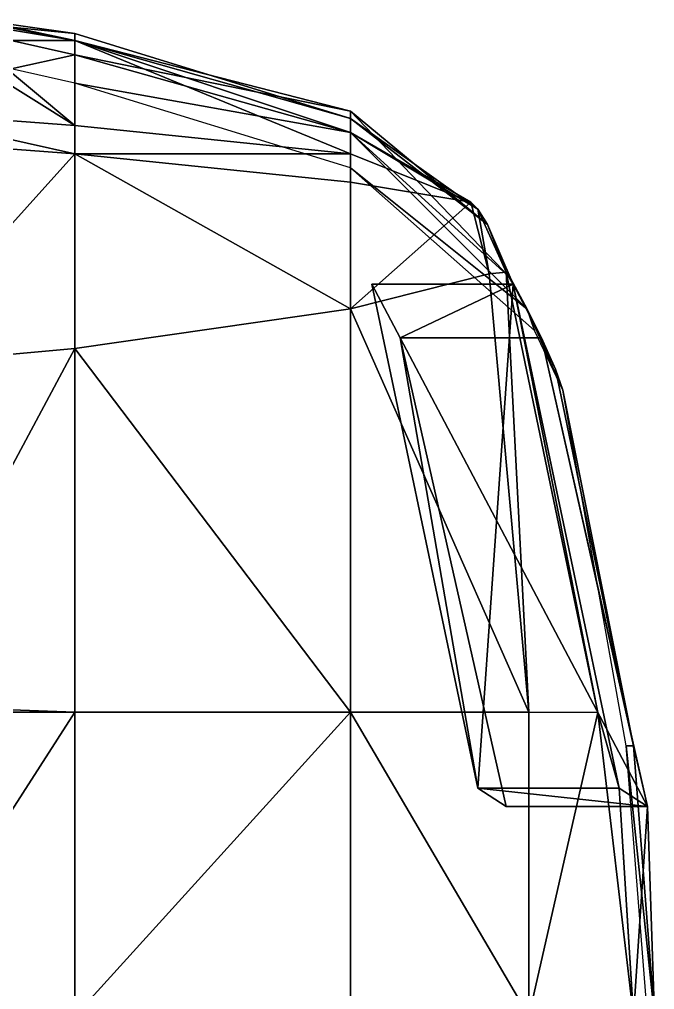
# Model space of a CAD drawing. Extents: x -4.44 to 0, y -0.91 to 0.88.
# Drawn here: x -0.571 to 0, y 0.012 to 0.883 of the extents above; entities that cross this region are included whole.
import ezdxf

# ---------------------------------------------------------------- set-up
doc = ezdxf.new("R2010")
doc.units = 0
doc.header["$LTSCALE"] = 40
doc.layers.get('0').update_dxf_attribs({"linetype": 'CONTINUOUS'})

msp = doc.modelspace()

# ---------------------------------------------------------------- meshes
at = {"color": 0, "linetype": 'BYBLOCK'}
mesh = msp.add_polyface(dxfattribs=at)
corners = [(-0.27321, 0.62302, 0.5969), (-0.52086, 0.76228, 0.69215), (-0.52086, 0.58733, 0.6858), (-0.52086, 0.78768, 0.67945), (-0.27321, 0.76228, 0.5715), (-0.67326, 0.88293, 0.5715), (-0.63516, 0.88293, 0.51435), (-0.52086, 0.86388, 0.508), (-0.69231, 0.80038, 0.73025), (-0.77486, 0.88293, 0.6477), (-0.52086, 0.82578, 0.2159), (-0.57801, 0.83848, 0.2159), (-0.52086, 0.85118, 0.26035), (-0.57801, 0.86388, 0.26035), (-0.52086, 0.86388, 0.33655), (-0.58436, 0.87658, 0.33655), (-0.52086, 0.87023, 0.4572), (-0.60976, 0.88293, 0.4572), (-0.69231, 0.77498, 0.74295), (-0.84471, 0.78133, 0.78105), (-0.84471, 0.80673, 0.76835), (-0.69231, 0.57178, 0.73025), (-0.84471, 0.55908, 0.76835), (-0.89551, 0.88293, 0.6985), (-1.00981, 0.80673, 0.8001), (-1.00981, 0.88293, 0.7112), (-1.00981, 0.55908, 0.7874), (-1.00981, 0.78133, 0.8128), (-1.12411, 0.88293, 0.6858), (-1.18761, 0.80673, 0.80645), (-1.18761, 0.78133, 0.81915), (-1.18761, 0.58448, 0.79375)]
mesh.append_faces([[corners[k] for k in face] for face in [(16, 15, 17), (7, 17, 6), (24, 23, 25), (26, 19, 27), (27, 31, 26)]], dxfattribs={"vtx0": -1, "color": 0})
mesh.append_faces([[corners[k] for k in face] for face in [(0, 1, 2), (3, 1, 4), (5, 3, 6), (6, 3, 7), (3, 5, 8), (13, 14, 12), (18, 8, 19), (20, 19, 8), (21, 19, 22), (20, 23, 24), (24, 28, 29), (29, 30, 24)]], dxfattribs={"vtx0": -1, "vtx1": -1, "color": 0})
mesh.append_faces([[corners[k] for k in face] for face in [(14, 15, 16), (2, 1, 21)]], dxfattribs={"vtx0": -1, "vtx1": -1, "vtx2": -1, "color": 0})
mesh.append_faces([[corners[k] for k in face] for face in [(8, 5, 9), (7, 16, 17), (21, 18, 19), (19, 20, 24), (9, 20, 8), (1, 3, 8), (8, 18, 1), (21, 1, 18)]], dxfattribs={"vtx0": -1, "vtx2": -1, "color": 0})
mesh.append_faces([[corners[k] for k in face] for face in [(13, 12, 11), (27, 24, 30)]], dxfattribs={"vtx1": -1, "color": 0})
mesh.append_faces([[corners[k] for k in face] for face in [(10, 11, 12), (13, 15, 14), (9, 23, 20), (27, 30, 31)]], dxfattribs={"vtx1": -1, "vtx2": -1, "color": 0})
mesh.append_faces([[corners[k] for k in face] for face in [(24, 27, 19), (24, 25, 28)]], dxfattribs={"vtx2": -1, "color": 0})
mesh = msp.add_polyface(dxfattribs=at)
corners = [(-0.12716, 0.64505, 0.4572), (-0.25416, 0.64505, 0.4572), (-0.22876, 0.5969, 0.36195), (-0.10176, 0.5969, 0.36195), (-0.14869, 0.65433, 0.51361), (-0.16526, 0.7187, 0.50165), (-0.27321, 0.62302, 0.5969), (-0.27321, 0.73688, 0.5842), (-0.27321, 0.78133, 0.27305), (-0.11446, 0.62258, 0.28575), (-0.27321, 0.74958, 0.23495), (-0.10811, 0.60353, 0.2667), (-0.27321, 0.80038, 0.33655), (-0.1297, 0.65064, 0.34879), (-0.15032, 0.69878, 0.45297), (-0.27321, 0.79403, 0.45085), (-0.27321, 0.78133, 0.4953), (-0.15891, 0.71237, 0.48895), (-0.27321, 0.76228, 0.5715), (-0.52086, 0.76228, 0.69215), (-0.52086, 0.86388, 0.508), (-0.52086, 0.78768, 0.67945), (-0.52086, 0.85118, 0.26035), (-0.52086, 0.82578, 0.2159), (-0.52086, 0.87023, 0.4572), (-0.52086, 0.86388, 0.33655), (-0.08906, 0.56885, 0.28575), (-0.13351, 0.65604, 0.48895)]
mesh.append_faces([[corners[k] for k in face] for face in [(10, 9, 11), (8, 13, 9), (15, 17, 14), (16, 5, 17), (27, 14, 17)]], dxfattribs={"vtx0": -1, "color": 0})
mesh.append_faces([[corners[k] for k in face] for face in [(14, 12, 15), (7, 18, 19), (18, 20, 21), (23, 8, 10), (24, 20, 15), (5, 4, 17), (17, 4, 27)]], dxfattribs={"vtx0": -1, "vtx1": -1, "color": 0})
mesh.append_faces([[corners[k] for k in face] for face in [(4, 5, 6), (12, 13, 8), (25, 15, 12), (12, 22, 25), (0, 14, 27)]], dxfattribs={"vtx0": -1, "vtx1": -1, "vtx2": -1, "color": 0})
mesh.append_faces([[corners[k] for k in face] for face in [(6, 5, 7), (16, 18, 5), (6, 7, 19), (12, 8, 22), (15, 20, 16), (13, 0, 3), (3, 9, 13)]], dxfattribs={"vtx0": -1, "vtx2": -1, "color": 0})
mesh.append_faces([[corners[k] for k in face] for face in [(5, 18, 7)]], dxfattribs={"vtx1": -1, "color": 0})
mesh.append_faces([[corners[k] for k in face] for face in [(8, 9, 10), (14, 13, 12), (16, 17, 15), (16, 20, 18), (22, 8, 23), (24, 15, 25), (13, 14, 0), (26, 9, 3)]], dxfattribs={"vtx1": -1, "vtx2": -1, "color": 0})
mesh.append_faces([[corners[k] for k in face] for face in [(0, 1, 2), (2, 3, 0)]], dxfattribs={"vtx2": -1, "color": 0})
mesh = msp.add_polyface(dxfattribs=at)
corners = [(-1.00981, -0.01904, 0.79375), (-1.00981, -0.00634, 0.79375), (-1.18761, -0.00634, 0.8128), (-0.84471, -0.00634, 0.76835), (-0.69231, -0.01269, 0.73025), (-0.84471, -0.01904, 0.76835), (-0.69231, -0.01242, 0.73025), (-0.69231, -0.00607, 0.73025), (-0.84471, -0.00607, 0.76835), (-0.84471, 0.01298, 0.7747), (-1.00981, 0.01933, 0.80645), (-1.00981, -0.00607, 0.79375), (-0.84471, 0.30508, 0.76835), (-0.84471, 0.55908, 0.76835), (-1.00981, 0.32413, 0.79375), (-1.00981, 0.55908, 0.7874), (-0.69231, 0.26063, 0.73025), (-0.69231, 0.26698, 0.73025), (-0.84471, 0.28603, 0.7747), (-0.84471, 0.78133, 0.78105), (-1.00981, 0.29873, 0.80645), (-0.69231, 0.57178, 0.73025), (-0.52086, 0.26063, 0.6858), (-0.52086, 0.58733, 0.6858), (-0.52086, -0.01242, 0.6858), (-1.18761, -0.00607, 0.8128), (-1.18761, 0.01933, 0.83185), (-1.18761, 0.58448, 0.79375), (-1.18761, 0.33048, 0.8128), (-1.18761, 0.30508, 0.83185)]
mesh.append_faces([[corners[k] for k in face] for face in [(18, 17, 12), (12, 20, 18)]], dxfattribs={"vtx0": -1, "color": 0})
mesh.append_faces([[corners[k] for k in face] for face in [(1, 0, 3), (6, 7, 8), (12, 13, 14), (13, 19, 15), (24, 22, 7), (11, 10, 25), (28, 20, 14), (9, 18, 10), (20, 10, 18)]], dxfattribs={"vtx0": -1, "vtx1": -1, "color": 0})
mesh.append_faces([[corners[k] for k in face] for face in [(21, 17, 23), (16, 7, 22)]], dxfattribs={"vtx0": -1, "vtx1": -1, "vtx2": -1, "color": 0})
mesh.append_faces([[corners[k] for k in face] for face in [(0, 1, 2), (8, 7, 9), (9, 11, 8), (14, 13, 15), (7, 16, 18), (18, 9, 7), (17, 21, 13), (13, 12, 17), (25, 10, 26), (15, 28, 14), (10, 20, 29), (29, 26, 10)]], dxfattribs={"vtx0": -1, "vtx2": -1, "color": 0})
mesh.append_faces([[corners[k] for k in face] for face in [(4, 3, 5), (16, 17, 18), (16, 22, 17)]], dxfattribs={"vtx1": -1, "color": 0})
mesh.append_faces([[corners[k] for k in face] for face in [(9, 10, 11), (12, 14, 20), (22, 23, 17), (15, 27, 28), (29, 20, 28)]], dxfattribs={"vtx1": -1, "vtx2": -1, "color": 0})
mesh.append_faces([[corners[k] for k in face] for face in [(6, 24, 7)]], dxfattribs={"vtx2": -1, "color": 0})
mesh = msp.add_polyface(dxfattribs=at)
corners = [(-0.03191, 0.19245, 0.4572), (-0.15891, 0.19245, 0.4572), (-0.12716, 0.64505, 0.4572), (-0.25416, 0.64505, 0.4572), (-0.11319, -0.01242, 0.53985), (-0.11319, 0.26063, 0.52784), (-0.27321, 0.26063, 0.6096), (-0.27321, -0.01242, 0.6096), (-0.27321, 0.62302, 0.5969), (-0.14869, 0.65433, 0.51361), (-0.52086, 0.58733, 0.6858), (-0.52086, 0.26063, 0.6858), (-0.52086, -0.01242, 0.6858), (-0.00651, 0.17605, 0.36195), (-0.13351, 0.17605, 0.36195), (-0.00016, -0.01229, 0.36195), (-0.01921, -0.01225, 0.4572), (-0.10176, 0.5969, 0.36195), (-0.22876, 0.5969, 0.36195), (-0.08906, 0.56885, 0.28575), (-0.01921, 0.23055, 0.28575), (-0.08271, 0.5498, 0.2667), (-0.02556, 0.23055, 0.2667), (-0.10811, 0.60353, 0.2667), (-0.11446, 0.62258, 0.28575), (-0.00016, -0.0123, 0.28575), (-0.00651, -0.01229, 0.2667), (-0.05122, 0.26059, 0.48895), (-0.13351, 0.65604, 0.48895), (-0.01921, -0.01246, 0.48895)]
mesh.append_faces([[corners[k] for k in face] for face in [(6, 10, 11), (27, 4, 29)]], dxfattribs={"vtx0": -1, "color": 0})
mesh.append_faces([[corners[k] for k in face] for face in [(4, 6, 7), (6, 5, 8), (7, 6, 12), (11, 12, 6), (15, 13, 16), (21, 20, 22), (25, 13, 15), (27, 2, 28), (28, 5, 27)]], dxfattribs={"vtx0": -1, "vtx1": -1, "color": 0})
mesh.append_faces([[corners[k] for k in face] for face in [(4, 5, 6), (8, 5, 9), (9, 5, 28), (27, 5, 4)]], dxfattribs={"vtx0": -1, "vtx1": -1, "vtx2": -1, "color": 0})
mesh.append_faces([[corners[k] for k in face] for face in [(16, 13, 0), (17, 20, 19), (27, 0, 2), (0, 27, 29), (0, 29, 16)]], dxfattribs={"vtx0": -1, "vtx2": -1, "color": 0})
mesh.append_faces([[corners[k] for k in face] for face in [(0, 1, 2), (3, 2, 1), (17, 18, 13), (14, 13, 18), (26, 22, 25)]], dxfattribs={"vtx1": -1, "color": 0})
mesh.append_faces([[corners[k] for k in face] for face in [(19, 20, 21), (17, 13, 20), (24, 19, 21), (25, 20, 13), (20, 25, 22)]], dxfattribs={"vtx1": -1, "vtx2": -1, "color": 0})
mesh.append_faces([[corners[k] for k in face] for face in [(6, 8, 10), (13, 14, 1), (1, 0, 13), (21, 23, 24)]], dxfattribs={"vtx2": -1, "color": 0})
at = {"color": 50, "linetype": 'BYBLOCK'}
mesh = msp.add_polyface(dxfattribs=at)
corners = [(-0.25416, 0.64505, 0.4572), (-0.15891, 0.19245, 0.4572), (-0.22876, 0.5969, 0.36195), (-0.13351, 0.17605, 0.36195)]
mesh.append_faces([[corners[k] for k in face] for face in [(2, 1, 3)]], dxfattribs={"vtx0": -1, "color": 50})
mesh.append_faces([[corners[k] for k in face] for face in [(0, 1, 2)]], dxfattribs={"vtx1": -1, "color": 50})

doc.saveas('drawing.dxf')
